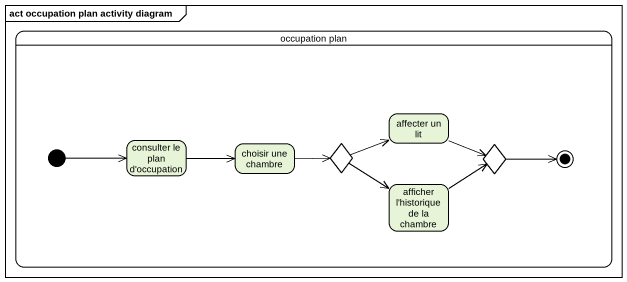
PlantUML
@startuml
mainframe act occupation plan activity diagram
hide empty description
state "occupation plan" as occupation_plan {
  state "affecter un lit" as affecter_un_lit
  state "consulter le plan d'occupation" as consulter_le_plan_d
  state "choisir une chambre" as choisir_une_chambre
  state choice1 <<choice>>
  state choice2 <<choice>>
  state "afficher l'historique de la chambre" as afficher_l_historique_de_la
  [*] -right-> consulter_le_plan_d
  choice2 -right-> [*]
}
affecter_un_lit -right-> choice2
consulter_le_plan_d -right-> choisir_une_chambre
choisir_une_chambre -right-> choice1
choice1 -right-> affecter_un_lit
choice1 --> afficher_l_historique_de_la
afficher_l_historique_de_la -up-> choice2
@enduml
